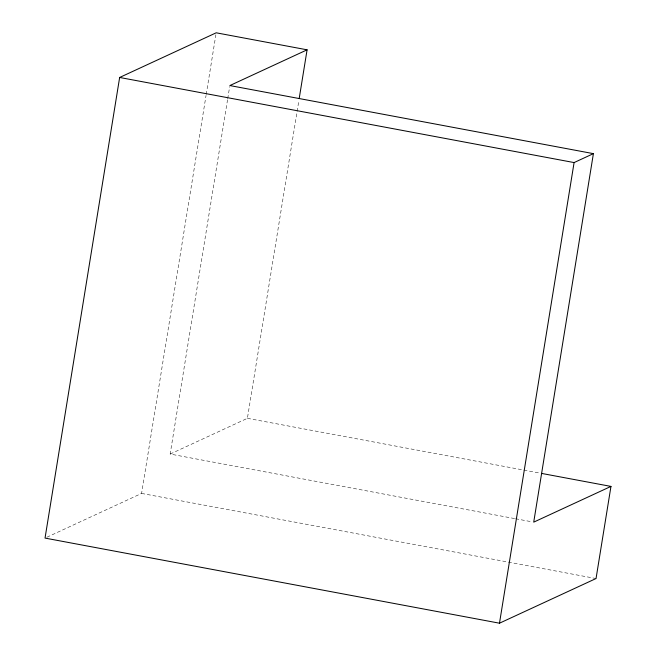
<?xml version="1.0" encoding="UTF-8"?>
<svg xmlns="http://www.w3.org/2000/svg" width="656" height="656" viewBox="0 0 656 656"><rect width="100%" height="100%" fill="white"/><g stroke="black" fill="none" stroke-linecap="round" stroke-linejoin="round"><path stroke-width="0.49" stroke-dasharray="3.28 2.46" d="M46.896 537.231L141.589 493.427L206.05 95.432M206.214 94.415L215.873 34.817M514.583 518.56L170.158 454.059L227.55 99.687M227.714 98.679L229.682 86.567M170.158 454.059L247.402 418.323L296.947 112.414M297.111 111.405L298.915 100.302M247.402 418.323L540.47 473.206M515.591 518.748L531.704 521.766M141.589 493.427L596.042 578.535"/><path stroke-width="0.98" d="M299.234 98.285L307.09 49.823L216.201 32.8L119.646 77.465L45.034 538.092L499.487 623.2L596.042 578.535L610.966 486.408L541.471 473.394M499.487 623.2L574.09 162.573L593.401 153.643L533.722 522.143L610.966 486.408M307.09 49.823L229.846 85.559L593.401 153.643M119.646 77.465L574.09 162.573"/></g></svg>
